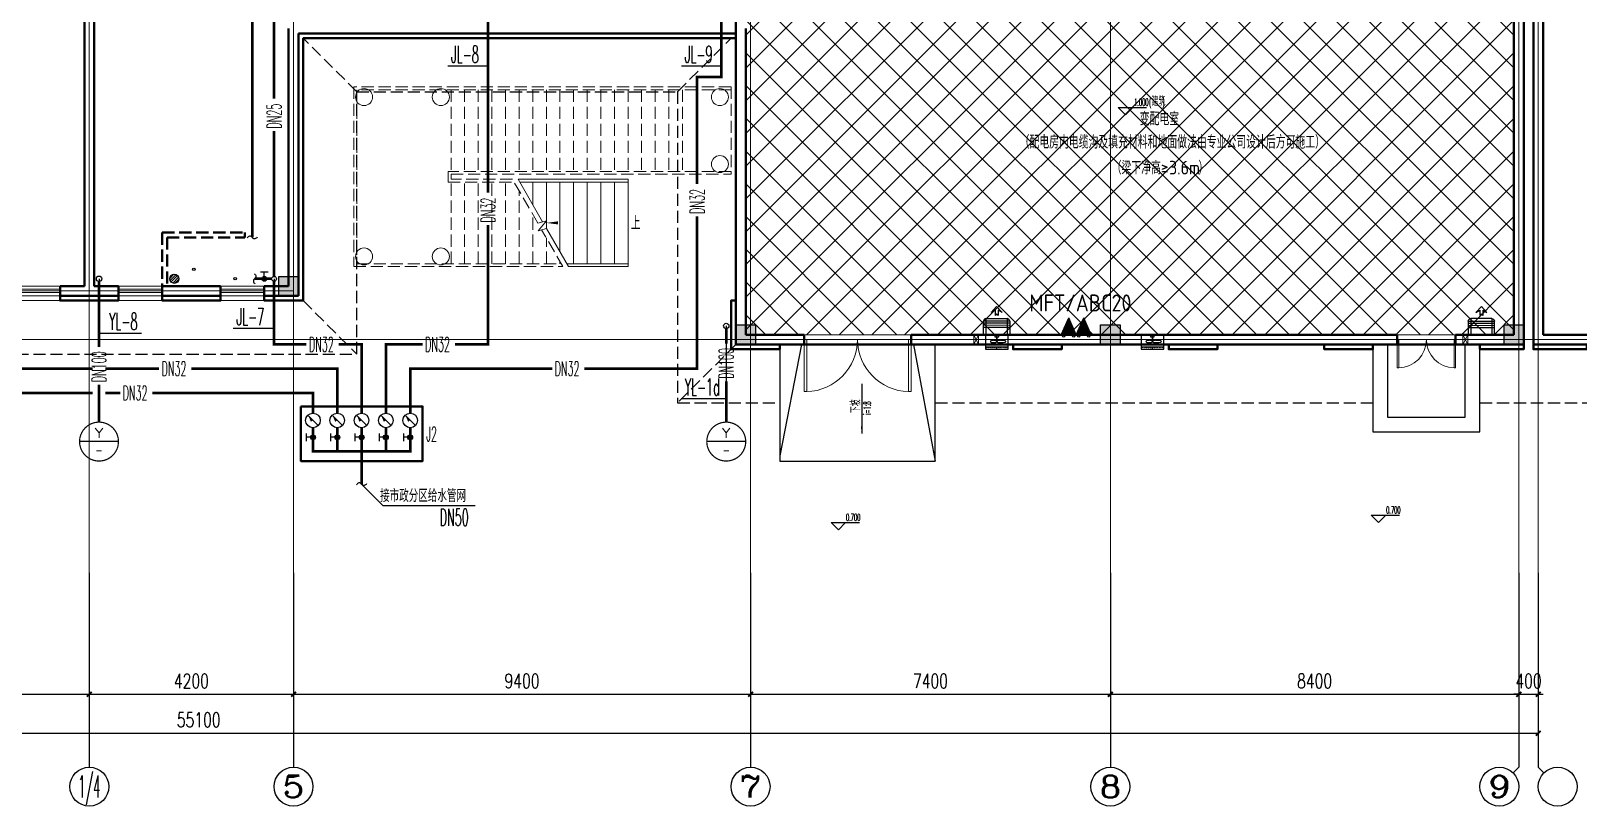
# Model space of a CAD drawing. Extents: x 1382187 to 1725648, y 860327 to 1571294.
# Drawn here: x 1508308 to 1540126, y 1127956 to 1143906 of the extents above; entities that cross this region are included whole.
import ezdxf
from ezdxf.enums import TextEntityAlignment as Align

# ---------------------------------------------------------------- set-up
doc = ezdxf.new("R2010")
doc.units = 0
doc.header["$LTSCALE"] = 1000
doc.header["$MEASUREMENT"] = 0
for name, pattern in [('__DASH', [0.35, 0.25, -0.1]), ('ACAD_ISO10W100', [18.5, 12, -3, 0.5, -3]), ('DASH', [0.35, 0.25, -0.1]), ('DOTE', [2.42, 2, -0.2, 0.02, -0.2])]:
    doc.linetypes.add(name, pattern=pattern)
for name, color, linetype in [('A-AC', 8, 'Continuous'), ('A-DI-S(箭头)', 76, 'Continuous'), ('A-EQPM-MECH', 191, 'Continuous'), ('AXIS', 3, 'Continuous'), ('AXIS_TEXT', 4, 'Continuous'), ('C-AXIS(轴号)', 3, 'Continuous'), ('C-AXIS-T(字)', 7, 'Continuous'), ('DIM_ELEV', 3, 'Continuous'), ('DIM_SYMB', 3, 'Continuous'), ('DIM_不分区给水', 3, 'Continuous'), ('DIM_雨水', 3, 'Continuous'), ('EQUIP_不分区给水', 7, 'Continuous'), ('EQUIP_地漏', 7, 'Continuous'), ('EQUIP_污水', 7, 'Continuous'), ('EQUIP_灭火器', 7, 'Continuous'), ('H-SB-ZK', 6, 'Continuous'), ('PIPE-不分区给水', 3, 'J'), ('PIPE-污水', 2, 'W'), ('PIPE-雨水', 4, 'Y'), ('PUB_TEXT', 4, 'Continuous'), ('S-COLU-HATCH', 30, 'Continuous'), ('S-COLU-LINE1', 6, 'Continuous'), ('TEXT_不分区给水', 7, 'Continuous'), ('TEXT_灭火器', 7, 'Continuous'), ('TEXT_雨水', 4, 'Continuous'), ('VALVE_不分区给水', 7, 'Continuous'), ('VPIPE-不分区给水', 3, 'J'), ('VPIPE-雨水', 4, 'Y'), ('卫生间', 6, 'Continuous')]:
    doc.layers.add(name, color=color, linetype=linetype)
for name, color, linetype, lineweight in [('DOTE', 19, 'DOTE', 9), ('E_钢构雨棚', 165, 'Continuous', 18), ('WALL', 9, 'Continuous', 40), ('WINDOW', 8, 'Continuous', 15), ('ZC', 6, 'Continuous', 40), ('平面-栏杆', 135, 'Continuous', 15), ('平面-看线', 45, 'Continuous', 15), ('平面-空调预留孔', 8, 'Continuous', 15), ('立面-普通轮廓', 7, 'Continuous', 18)]:
    doc.layers.add(name, color=color, linetype=linetype, lineweight=lineweight)
doc.styles.add('_TCH_AXIS', font='COMPLEX', dxfattribs={"bigfont": 'GBCBIG'})
doc.styles.add('_TCH_DIM', font='SIMPLEX.shx', dxfattribs={"width": 0.6, "oblique": 10, "bigfont": 'hztxt.shx'})
doc.styles.add('_TCH_DIM_T3', font='SIMPLEX', dxfattribs={"width": 0.705882, "bigfont": 'GBCBIG'})
doc.styles.add('_TWT_CIRCLE', font='COMPLEX', dxfattribs={"width": 1.1, "height": 3.5, "bigfont": 'HZTXT'})
doc.styles.add('_TWT_PIPEDN', font='SIMPLEX.shx', dxfattribs={"width": 0.6, "oblique": 10, "height": 3, "bigfont": 'HZTXT.shx'})
doc.styles.add('_TWT_SERIAL', font='simplex.shx', dxfattribs={"width": 0.6, "oblique": 10, "height": 3.5, "bigfont": 'aadri.shx'})
doc.styles.add('COMPLEX', font='COMPLEX')
doc.styles.get("Standard").update_dxf_attribs({"font": 'gbenor.shx', "bigfont": 'gbcbig.shx'})
doc.linetypes.add('J', pattern='A,3,-0.2,["J",Standard,S=0.25,R=0,X=-0.1,Y=-0.115],-0.2', length=3.4)
doc.linetypes.add('W', pattern='A,3,-0.2,["W",Standard,S=0.25,R=0,X=-0.1,Y=-0.115],-0.2', length=3.4)
doc.linetypes.add('Y', pattern='A,2,-0.2,["Y",Standard,S=0.4,R=0,X=-0.1,Y=-0.115],-0.35', length=2.55)
doc.dimstyles.new('_TCH_ARCH&&100', dxfattribs={"dimtxt": 297.5, "dimasz": 100, "dimexe": 250, "dimexo": 300, "dimgap": 126.25, "dimtad": 1, "dimdec": 0, "dimzin": 0, "dimdsep": 46, "dimtxsty": '_TCH_DIM_T3', "dimblk": 'ARCHTICK', "dimcen": 0.09, "dimclrt": 7, "dimazin": 2, "dimtfac": 1, "dimtdec": 0, "dimtix": 1, "dimtmove": 2, "dimatfit": 3, "dimfxl": 0, "dimtolj": 1, "dimtzin": 0, "dimarcsym": 0})

# ---------------------------------------------------------------- blocks, each defined once
blk = doc.blocks.new('QER5Y5WE3')
for p, q in [((-194, 188), (-1, 388)), ((72, 389), (-156, 153)), ((321, -43), (-61, 326)), ((360, -17), (-29, 359)), ((389, 14), (0, 389)), ((72, 389), (387, 86)), ((236, 408), (404, 419)), ((326, 383), (236, 408)), ((326, 383), (253, 308)), ((372, 340), (299, 264)), ((399, 251), (372, 340)), ((399, 251), (404, 419)), ((194, -188), (-194, 188)), ((292, -73), (-90, 296)), ((387, 86), (159, -151)), ((388, 13), (194, -188)), ((297, 307), (253, 308)), ((299, 264), (297, 307))]:
    blk.add_line(p, q)
for centre, start, end in [((36, 352), 46.0154, 136.0154), ((351, 49), 316.0154, 46.0154)]:
    blk.add_arc(centre, 51.3, start, end)
blk = doc.blocks.new('DWEX-4.0')
at = {"layer": 'H-SB-ZK'}
for p, q in [((-300, 38), (-300, -38)), ((-257, 38), (-300, 38)), ((-257, -38), (-257, 38)), ((-257, 0), (-160, 0)), ((-300, -38), (-257, -38))]:
    blk.add_line(p, q, dxfattribs=at)
blk.add_lwpolyline([(0, -235), (0, 235), (-300, 235), (-300, -235)], close=True, dxfattribs=at)
for points in [[(-300, 235), (-291, 38), (-291, -38), (-300, -235)], [(-300, 235), (-291, 38), (-291, -38), (-300, -235)], [(-300, 170), (-291, 38), (-291, -38), (-300, -120)], [(-300, 70), (-294, 38), (-295, -38), (-300, -70)], [(-140, 0), (-300, 0)], [(-111, 0), (-115, 0)], [(0, 0), (-48, 0)], [(-41, 235), (-41, -235)], [(-41, 235), (-30, 212), (-41, 195), (-32, 161), (-41, 122)], [(-41, 122), (-32, 89), (-41, 63), (-31, 39), (-41, 21)], [(-41, 21), (-30, -2), (-41, -19), (-31, -43), (-41, -61)], [(-41, -61), (-30, -84), (-41, -101), (-31, -125), (-41, -155)], [(-41, -155), (-30, -164), (-41, -180), (-40, -182)], [(-40, -182), (-30, -216), (-41, -233), (-40, -235)]]:
    blk.add_lwpolyline(points, dxfattribs=at)
for centre, major_axis, ratio, start_param, end_param in [((-91, 67), (0, 130), 0.714286, 1.363322, 1.570796), ((-91, 67), (0, 130), 0.714286, 1.570796, 1.77827), ((-123, 81), (10, 272), 0.216761, 1.270502, 1.533214), ((-125, 57), (0, 81.4), 0.714286, 1.77827, 2.040982), ((-146, 142), (0, 47.7), 0.714286, 0.683857, 1.100611), ((-146, 41), (0, 47.7), 0.714286, 2.040982, 2.457736), ((-160, 165), (0, 18.1), 0.714286, 0, 0.683857), ((-160, 18), (0, 18.1), 0.714286, 2.457736, 3.141593), ((-160, 165), (0, 18.1), 0.714286, -0.683857, 0), ((-160, 18), (0, 18.1), 0.714286, 3.141593, 3.82545), ((-173, 142), (0, 47.7), 0.714286, -1.100611, -0.683857), ((-173, 41), (0, 47.7), 0.714286, 3.82545, 4.242203), ((-196, 81), (-10, 272), 0.216761, -1.533214, -1.270502), ((-194, 57), (0, 81.4), 0.714286, 4.242203, 4.504915), ((-229, 67), (0, 130), 0.714286, -1.570796, -1.363322), ((-229, 67), (0, 130), 0.714286, 4.504915, 4.712389), ((-91, -67), (0, 130), 0.714286, 1.363322, 1.570796), ((-91, -67), (0, 130), 0.714286, 1.570796, 1.77827), ((-125, -57), (0, 81.4), 0.714286, 1.100611, 1.363322), ((-125, -77), (0, 81.4), 0.714286, 1.77827, 2.040982), ((-146, -41), (0, 47.7), 0.714286, 0.683857, 1.100611), ((-146, -92), (0, 47.7), 0.714286, 2.040982, 2.457736), ((-160, -18), (0, 18.1), 0.714286, 0, 0.683857), ((-160, -115), (0, 18.1), 0.714286, 2.457736, 3.141593), ((-160, -18), (0, 18.1), 0.714286, -0.683857, 0), ((-160, -115), (0, 18.1), 0.714286, 3.141593, 3.82545), ((-173, -41), (0, 47.7), 0.714286, -1.100611, -0.683857), ((-173, -92), (0, 47.7), 0.714286, 3.82545, 4.242203), ((-194, -57), (0, 81.4), 0.714286, -1.363322, -1.100611), ((-194, -77), (0, 81.4), 0.714286, 4.242203, 4.504915), ((-229, -67), (0, 130), 0.714286, -1.570796, -1.363322), ((-229, -67), (0, 130), 0.714286, 4.504915, 4.712389)]:
    blk.add_ellipse(centre, major_axis=major_axis, ratio=ratio, start_param=start_param, end_param=end_param, dxfattribs=at)
blk = doc.blocks.new('1241241')
at = {"layer": 'WALL', "color": 251, "linetype": '__DASH'}
for p, q in [((1100, 2600), (0, 2600)), ((0, 2500), (0, 2600)), ((1100, 2600), (1100, 900)), ((1000, 2500), (0, 2500)), ((1000, 2500), (1000, 900)), ((1100, 900), (1000, 900))]:
    blk.add_line(p, q, dxfattribs=at)
blk = doc.blocks.new('12431231')
at = {"layer": 'S-COLU-HATCH'}
h = blk.add_hatch(color=8, dxfattribs=at)
h.dxf.hatch_style = 1
h.paths.add_polyline_path([(-25600, 1400), (-25200, 1400), (-25200, 1000), (-25600, 1000)])
h = blk.add_hatch(color=8, dxfattribs=at)
h.dxf.hatch_style = 1
h.paths.add_polyline_path([(-16200, 400), (-15800, 400), (-15800, 0), (-16200, 0)])
h = blk.add_hatch(color=8, dxfattribs=at)
h.dxf.hatch_style = 1
h.paths.add_polyline_path([(-8700, 400), (-8300, 400), (-8300, 0), (-8700, 0)])
h = blk.add_hatch(color=8, dxfattribs=at)
h.dxf.hatch_style = 1
h.paths.add_polyline_path([(-400, 400), (0, 400), (0, 0), (-400, 0)])
at = {"layer": 'S-COLU-LINE1', "color": 8}
for points in [[(-25600, 1400), (-25200, 1400), (-25200, 1000), (-25600, 1000)], [(-16200, 400), (-15800, 400), (-15800, 0), (-16200, 0)], [(-8700, 400), (-8300, 400), (-8300, 0), (-8700, 0)], [(-400, 400), (0, 400), (0, 0), (-400, 0)]]:
    blk.add_lwpolyline(points, close=True, dxfattribs=at)
blk = doc.blocks.new('_ArchTick')
at = {"color": 0, "linetype": 'ByBlock', "const_width": 0.4}
blk.add_lwpolyline([(-0.5, -0.5), (0.5, 0.5)], dxfattribs=at)
blk = doc.blocks.new('*D59')
at = {"layer": 'AXIS', "color": 0, "lineweight": -2}
for p, q in [((1484208, 1132456), (1484208, 1129206)), ((1539308, 1132456), (1539308, 1129206)), ((1484208, 1129456), (1539308, 1129456))]:
    blk.add_line(p, q, dxfattribs=at)
at = {"layer": 'Defpoints', "color": 0}
for p in [(1484208, 1132756), (1539308, 1132756), (1539308, 1129456)]:
    blk.add_point(p, dxfattribs=at)
at = {"layer": 'AXIS', "color": 0, "lineweight": -2, "xscale": 100, "yscale": 100, "zscale": 100, "rotation": 180}
blk.add_blockref('_ArchTick', (1484208, 1129456), dxfattribs=at)
at = {"layer": 'AXIS', "color": 0, "lineweight": -2, "xscale": 100, "yscale": 100, "zscale": 100}
blk.add_blockref('_ArchTick', (1539308, 1129456), dxfattribs=at)
at = {"layer": 'AXIS', "color": 7, "insert": (1511758, 1129731), "char_height": 297.5, "attachment_point": 5, "style": '_TCH_DIM_T3'}
blk.add_mtext('\\A1;55100', dxfattribs=at)
blk = doc.blocks.new('*D60')
at = {"layer": 'AXIS', "color": 0, "lineweight": -2}
for p, q in [((1538908, 1132456), (1538908, 1130006)), ((1539308, 1132456), (1539308, 1130006)), ((1538908, 1130256), (1538808, 1130256)), ((1538908, 1130256), (1539308, 1130256)), ((1539308, 1130256), (1539408, 1130256))]:
    blk.add_line(p, q, dxfattribs=at)
at = {"layer": 'Defpoints', "color": 0}
for p in [(1538908, 1132756), (1539308, 1132756), (1539308, 1130256)]:
    blk.add_point(p, dxfattribs=at)
at = {"layer": 'AXIS', "color": 0, "lineweight": -2, "xscale": 100, "yscale": 100, "zscale": 100}
blk.add_blockref('_ArchTick', (1538908, 1130256), dxfattribs=at)
at = {"layer": 'AXIS', "color": 0, "lineweight": -2, "xscale": 100, "yscale": 100, "zscale": 100, "rotation": 180}
blk.add_blockref('_ArchTick', (1539308, 1130256), dxfattribs=at)
at = {"layer": 'AXIS', "color": 7, "insert": (1539108, 1130531), "char_height": 297.5, "attachment_point": 5, "style": '_TCH_DIM_T3'}
blk.add_mtext('\\A1;400', dxfattribs=at)
blk = doc.blocks.new('*D61')
at = {"layer": 'AXIS', "color": 0, "lineweight": -2}
for p, q in [((1530508, 1132456), (1530508, 1130006)), ((1538908, 1132456), (1538908, 1130006)), ((1530508, 1130256), (1538908, 1130256))]:
    blk.add_line(p, q, dxfattribs=at)
at = {"layer": 'Defpoints', "color": 0}
for p in [(1530508, 1132756), (1538908, 1132756), (1538908, 1130256)]:
    blk.add_point(p, dxfattribs=at)
at = {"layer": 'AXIS', "color": 0, "lineweight": -2, "xscale": 100, "yscale": 100, "zscale": 100, "rotation": 180}
blk.add_blockref('_ArchTick', (1530508, 1130256), dxfattribs=at)
at = {"layer": 'AXIS', "color": 0, "lineweight": -2, "xscale": 100, "yscale": 100, "zscale": 100}
blk.add_blockref('_ArchTick', (1538908, 1130256), dxfattribs=at)
at = {"layer": 'AXIS', "color": 7, "insert": (1534708, 1130531), "char_height": 297.5, "attachment_point": 5, "style": '_TCH_DIM_T3'}
blk.add_mtext('\\A1;8400', dxfattribs=at)
blk = doc.blocks.new('*D62')
at = {"layer": 'AXIS', "color": 0, "lineweight": -2}
for p, q in [((1523108, 1132456), (1523108, 1130006)), ((1530508, 1132456), (1530508, 1130006)), ((1523108, 1130256), (1530508, 1130256))]:
    blk.add_line(p, q, dxfattribs=at)
at = {"layer": 'Defpoints', "color": 0}
for p in [(1523108, 1132756), (1530508, 1132756), (1530508, 1130256)]:
    blk.add_point(p, dxfattribs=at)
at = {"layer": 'AXIS', "color": 0, "lineweight": -2, "xscale": 100, "yscale": 100, "zscale": 100, "rotation": 180}
blk.add_blockref('_ArchTick', (1523108, 1130256), dxfattribs=at)
at = {"layer": 'AXIS', "color": 0, "lineweight": -2, "xscale": 100, "yscale": 100, "zscale": 100}
blk.add_blockref('_ArchTick', (1530508, 1130256), dxfattribs=at)
at = {"layer": 'AXIS', "color": 7, "insert": (1526808, 1130531), "char_height": 297.5, "attachment_point": 5, "style": '_TCH_DIM_T3'}
blk.add_mtext('\\A1;7400', dxfattribs=at)
blk = doc.blocks.new('*D63')
at = {"layer": 'AXIS', "color": 0, "lineweight": -2}
for p, q in [((1513708, 1132456), (1513708, 1130006)), ((1523108, 1132456), (1523108, 1130006)), ((1513708, 1130256), (1523108, 1130256))]:
    blk.add_line(p, q, dxfattribs=at)
at = {"layer": 'Defpoints', "color": 0}
for p in [(1513708, 1132756), (1523108, 1132756), (1523108, 1130256)]:
    blk.add_point(p, dxfattribs=at)
at = {"layer": 'AXIS', "color": 0, "lineweight": -2, "xscale": 100, "yscale": 100, "zscale": 100, "rotation": 180}
blk.add_blockref('_ArchTick', (1513708, 1130256), dxfattribs=at)
at = {"layer": 'AXIS', "color": 0, "lineweight": -2, "xscale": 100, "yscale": 100, "zscale": 100}
blk.add_blockref('_ArchTick', (1523108, 1130256), dxfattribs=at)
at = {"layer": 'AXIS', "color": 7, "insert": (1518408, 1130531), "char_height": 297.5, "attachment_point": 5, "style": '_TCH_DIM_T3'}
blk.add_mtext('\\A1;9400', dxfattribs=at)
blk = doc.blocks.new('*D64')
at = {"layer": 'AXIS', "color": 0, "lineweight": -2}
for p, q in [((1509508, 1132456), (1509508, 1130006)), ((1513708, 1132456), (1513708, 1130006)), ((1509508, 1130256), (1513708, 1130256))]:
    blk.add_line(p, q, dxfattribs=at)
at = {"layer": 'Defpoints', "color": 0}
for p in [(1509508, 1132756), (1513708, 1132756), (1513708, 1130256)]:
    blk.add_point(p, dxfattribs=at)
at = {"layer": 'AXIS', "color": 0, "lineweight": -2, "xscale": 100, "yscale": 100, "zscale": 100, "rotation": 180}
blk.add_blockref('_ArchTick', (1509508, 1130256), dxfattribs=at)
at = {"layer": 'AXIS', "color": 0, "lineweight": -2, "xscale": 100, "yscale": 100, "zscale": 100}
blk.add_blockref('_ArchTick', (1513708, 1130256), dxfattribs=at)
at = {"layer": 'AXIS', "color": 7, "insert": (1511608, 1130531), "char_height": 297.5, "attachment_point": 5, "style": '_TCH_DIM_T3'}
blk.add_mtext('\\A1;4200', dxfattribs=at)
blk = doc.blocks.new('*D65')
at = {"layer": 'AXIS', "color": 0, "lineweight": -2}
for p, q in [((1505308, 1132456), (1505308, 1130006)), ((1509508, 1132456), (1509508, 1130006)), ((1505308, 1130256), (1509508, 1130256))]:
    blk.add_line(p, q, dxfattribs=at)
at = {"layer": 'Defpoints', "color": 0}
for p in [(1505308, 1132756), (1509508, 1132756), (1509508, 1130256)]:
    blk.add_point(p, dxfattribs=at)
at = {"layer": 'AXIS', "color": 0, "lineweight": -2, "xscale": 100, "yscale": 100, "zscale": 100, "rotation": 180}
blk.add_blockref('_ArchTick', (1505308, 1130256), dxfattribs=at)
at = {"layer": 'AXIS', "color": 0, "lineweight": -2, "xscale": 100, "yscale": 100, "zscale": 100}
blk.add_blockref('_ArchTick', (1509508, 1130256), dxfattribs=at)
at = {"layer": 'AXIS', "color": 7, "insert": (1507408, 1130531), "char_height": 297.5, "attachment_point": 5, "style": '_TCH_DIM_T3'}
blk.add_mtext('\\A1;4200', dxfattribs=at)
blk = doc.blocks.new('$TwtSys$00000547')
blk.add_hatch(color=256).paths.add_polyline_path([(-155, 0), (0, 346), (155, 0)])
for p, q in [((-155, 0), (0, 346)), ((155, 0), (0, 346)), ((155, 0), (-155, 0))]:
    blk.add_line(p, q)
for centre in [(-103, -26), (103, -26)]:
    blk.add_circle(centre, 25.7)
blk = doc.blocks.new('$TwtSys$00000141')
for p, q in [((-94, 8), (-10, 92)), ((-94, 8), (-10, 92)), ((-87, -35), (35, 87)), ((-87, -35), (35, 87)), ((-66, -66), (66, 66)), ((-66, -66), (66, 66)), ((-32, -87), (88, 33)), ((-32, -87), (88, 33)), ((11, -92), (92, -11)), ((11, -92), (92, -11))]:
    blk.add_line(p, q)
blk.add_circle((0, 0), 94)
blk.add_circle((0, 0), 94)
blk = doc.blocks.new('$TwtSys$00000147')
blk.add_circle((0, 0, 0), 25)
blk = doc.blocks.new('$TwtSys$00000132')
at = {"elevation": 0}
blk.add_lwpolyline([(7, -101, -0.575183), (0, 0, 0.604745), (-11, 101, 16.924828)], format="xyb", dxfattribs=at)
blk = doc.blocks.new('$VALVE$00000497')
for p, q in [((78, 138), (-78, 138)), ((0, 50), (0, 138))]:
    blk.add_line(p, q)
at = {"const_width": 49.6}
blk.add_lwpolyline([(25, 0, 1), (-25, 0, 1)], format="xyb", close=True, dxfattribs=at)
blk.add_circle((0, 0), 50)
blk = doc.blocks.new('$VALVE$00000742')
blk.add_line((-93, -93), (93, 93))
blk.add_lwpolyline([(93, 93, 0, 50, 0), (-13, 22, 50, 50, 0)], format="xyseb")
blk.add_circle((0, 0), 150)
for p in [(-150, 0), (150, 0)]:
    blk.add_point(p)
blk = doc.blocks.new('$DorLib2D$00000002')
for p, q in [((-0.5, 0), (-0.5, 0.4875)), ((-0.475, 0.4875), (-0.5, 0.4875)), ((-0.475, 0), (-0.475, 0.4875)), ((0.475, 0), (0.475, 0.4875)), ((0.475, 0.4875), (0.5, 0.4875)), ((0.5, 0), (0.5, 0.4875)), ((-0.5, 0), (-0.475, 0)), ((0.5, 0), (0.475, 0))]:
    blk.add_line(p, q)
at = {"lineweight": 13}
for centre, start, end in [((-0.4875, 0), 0, 88.53072), ((0.4875, 0), 91.46928, 180)]:
    blk.add_arc(centre, 0.4875, start, end, dxfattribs=at)
blk = doc.blocks.new('$WINLIB2D$00000001')
at = {"color": 0}
for points in [[(-0.5, 0.5), (-0.5, -0.5)], [(-0.5, 0.5), (0.5, 0.5)], [(0.5, -0.5), (0.5, 0.5)], [(0.5, 0.167), (-0.5, 0.167)], [(0.5, -0.167), (-0.5, -0.167)], [(-0.5, -0.5), (0.5, -0.5)]]:
    blk.add_lwpolyline(points, dxfattribs=at)
blk = doc.blocks.new('_AXISO')
blk.add_circle((0, 0), 0.5)
at = {"layer": 'AXIS_TEXT', "style": 'COMPLEX', "width": 1.041667}
blk.add_attdef('A', text='', height=0.56, dxfattribs=at).set_placement((-0.25, -0.28), (0.25, -0.28), align=Align.FIT)

msp = doc.modelspace()

# ---------------------------------------------------------------- hatches: boundary and pattern name
at = {"layer": 'DIM_SYMB'}
msp.add_hatch(color=8, dxfattribs=at).paths.add_polyline_path([(1525395.7, 1135620.1), (1525395.7, 1135770.1), (1525375.7, 1135770.1)])
at = {"layer": 'PIPE-不分区给水'}
for points in [[(1522007.9, 1142956.1), (1522007.9, 1142983.6), (1521980.4, 1142983.6)], [(1522007.9, 1142956.1), (1521980.4, 1142956.1), (1521980.4, 1142983.6)], [(1522507.9, 1142956.1), (1522535.4, 1142956.1), (1522535.4, 1142928.6)], [(1522507.9, 1142956.1), (1522507.9, 1142928.6), (1522535.4, 1142928.6)], [(1513307.9, 1137456.1), (1513280.4, 1137456.1), (1513280.4, 1137428.6)], [(1513307.9, 1137456.1), (1513307.9, 1137428.6), (1513280.4, 1137428.6)], [(1515107.9, 1137456.1), (1515107.9, 1137483.6), (1515135.4, 1137483.6)], [(1515107.9, 1137456.1), (1515135.4, 1137456.1), (1515135.4, 1137483.6)], [(1515607.9, 1137456.1), (1515607.9, 1137483.6), (1515580.4, 1137483.6)], [(1515607.9, 1137456.1), (1515580.4, 1137456.1), (1515580.4, 1137483.6)], [(1517707.9, 1137456.1), (1517735.4, 1137456.1), (1517735.4, 1137428.6)], [(1517707.9, 1137456.1), (1517707.9, 1137428.6), (1517735.4, 1137428.6)], [(1514607.9, 1136956.1), (1514607.9, 1136983.6), (1514635.4, 1136983.6)], [(1514607.9, 1136956.1), (1514635.4, 1136956.1), (1514635.4, 1136983.6)], [(1516107.9, 1136956.1), (1516107.9, 1136983.6), (1516080.4, 1136983.6)], [(1516107.9, 1136956.1), (1516080.4, 1136956.1), (1516080.4, 1136983.6)], [(1522007.9, 1136956.1), (1522007.9, 1136928.6), (1522035.4, 1136928.6)], [(1522007.9, 1136956.1), (1522035.4, 1136956.1), (1522035.4, 1136928.6)], [(1514107.9, 1136456.1), (1514107.9, 1136483.6), (1514135.4, 1136483.6)], [(1514107.9, 1136456.1), (1514135.4, 1136456.1), (1514135.4, 1136483.6)], [(1514107.9, 1135256.1), (1514080.4, 1135256.1), (1514080.4, 1135228.6)], [(1514107.9, 1135256.1), (1514107.9, 1135228.6), (1514080.4, 1135228.6)], [(1516107.9, 1135256.1), (1516107.9, 1135228.6), (1516135.4, 1135228.6)], [(1516107.9, 1135256.1), (1516135.4, 1135256.1), (1516135.4, 1135228.6)]]:
    msp.add_hatch(color=256, dxfattribs=at).paths.add_polyline_path(points)
at = {"layer": '立面-普通轮廓'}
h = msp.add_hatch(dxfattribs=at)
h.set_pattern_fill('ANSI37', color=8, scale=300)
h.set_pattern_definition([(45, (0, 0), (-336.7596, 336.7596), []), (135, (0, 0), (-336.7596, -336.7596), [])])
h.paths.add_polyline_path([(1523007.9, 1146456.1), (1538807.9, 1146456.1), (1538807.9, 1137656.1), (1523007.9, 1137656.1)])

# ---------------------------------------------------------------- linework, layer by layer
at = {"layer": 'A-DI-S(箭头)', "color": 8}
msp.add_lwpolyline([(1520587.9, 1139956.1, 0, 0, 0), (1518907.9, 1139956.1, 0, 64, 0), (1519147.9, 1139956.1, 0, 0, 0)], format="xyseb", dxfattribs=at)
at = {"layer": 'A-EQPM-MECH', "color": 8}
for points in [[(1523707.9, 1137456.1), (1523707.9, 1135056.1), (1526907.9, 1135056.1), (1526907.9, 1137456.1)], [(1524157.9, 1137456.1), (1523707.9, 1135163.5)], [(1526457.9, 1137456.1), (1526907.9, 1135056.1)], [(1535907.9, 1137456.1), (1535907.9, 1135656), (1538108, 1135656), (1538107.9, 1137456.1)], [(1536207.9, 1137456.1), (1536207.9, 1135956), (1537807.9, 1135956), (1537807.9, 1137456.1)]]:
    msp.add_lwpolyline(points, dxfattribs=at)
at = {"layer": 'C-AXIS(轴号)'}
for p, q in [((1509507.9, 1132756.1), (1509507.9, 1128756.1)), ((1513707.9, 1132756.1), (1513707.9, 1128756.1)), ((1523107.9, 1132756.1), (1523107.9, 1128756.1)), ((1530507.9, 1132756.1), (1530507.9, 1128756.1)), ((1538907.9, 1132756.1), (1538907.9, 1128756.1)), ((1539307.9, 1132756.1), (1539307.9, 1128756.1)), ((1538790.8, 1128639), (1538907.9, 1128756.1)), ((1539425.1, 1128639), (1539307.9, 1128756.1))]:
    msp.add_line(p, q, dxfattribs=at)
at = {"layer": 'DIM_ELEV', "color": 8}
for p, q in [((1530819.7, 1142179.5), (1530669.7, 1142329.5)), ((1530669.7, 1142329.5), (1531254.3, 1142329.5)), ((1530819.7, 1142179.5), (1530969.7, 1142329.5)), ((1524913.4, 1133638.5), (1524763.4, 1133788.5)), ((1524763.4, 1133788.5), (1525347.9, 1133788.5)), ((1524913.4, 1133638.5), (1525063.4, 1133788.5)), ((1536022, 1133789.5), (1535872, 1133939.5)), ((1535872, 1133939.5), (1536456.6, 1133939.5)), ((1536022, 1133789.5), (1536172, 1133939.5))]:
    msp.add_line(p, q, dxfattribs=at)
at = {"layer": 'DIM_SYMB', "color": 8}
msp.add_lwpolyline([(1525395.7, 1136644.3), (1525395.7, 1135620.1)], dxfattribs=at)
at = {"layer": 'DIM_不分区给水'}
for p, q in [((1517707.9, 1144206.1), (1517707.9, 1143180.2)), ((1522507.9, 1144206.1), (1522507.9, 1143180.2)), ((1517707.9, 1143180.2), (1516879.1, 1143180.2)), ((1522507.9, 1143180.2), (1521685.7, 1143180.2)), ((1513307.9, 1138806.1), (1513307.9, 1137780.2)), ((1513307.9, 1137780.2), (1512465.3, 1137780.2)), ((1515107.9, 1134579.7), (1515545.2, 1134142.5)), ((1515545.2, 1134142.5), (1517442, 1134142.5))]:
    msp.add_line(p, q, dxfattribs=at)
at = {"layer": 'DIM_雨水'}
for p, q in [((1509707.9, 1138806.1), (1509707.9, 1137684.5)), ((1522607.9, 1137836.1), (1522607.9, 1136333.4)), ((1509707.9, 1137684.5), (1510583.8, 1137684.5)), ((1522607.9, 1136333.4), (1521684.1, 1136333.4)), ((1510107.9, 1135456.1), (1509307.9, 1135456.1)), ((1523007.9, 1135456.1), (1522207.9, 1135456.1))]:
    msp.add_line(p, q, dxfattribs=at)
at = {"layer": 'DIM_雨水', "const_width": 25}
for points in [[(1510107.9, 1135456.1, 1), (1509307.9, 1135456.1, 1)], [(1523007.9, 1135456.1, 1), (1522207.9, 1135456.1, 1)]]:
    msp.add_lwpolyline(points, format="xyb", close=True, dxfattribs=at)
at = {"layer": 'DOTE', "linetype": 'ACAD_ISO10W100', "ltscale": 100}
for p, q in [((1509507.9, 1158956.1), (1509507.9, 1132756.1)), ((1513707.9, 1158956.1), (1513707.9, 1132756.1)), ((1530507.9, 1158956.1), (1530507.9, 1132756.1)), ((1538907.9, 1158956.1), (1538907.9, 1132756.1)), ((1539307.9, 1158956.1), (1539307.9, 1132756.1)), ((1523107.9, 1146356.1), (1523107.9, 1132756.1)), ((1482007.9, 1138556.1), (1513707.9, 1138556.1)), ((1482007.9, 1137556.1), (1540423.3, 1137556.1))]:
    msp.add_line(p, q, dxfattribs=at)
at = {"layer": 'E_钢构雨棚', "color": 8}
for centre in [(1515157.9, 1142546.1), (1516737.9, 1142546.1), (1522477.9, 1142546.1), (1522477.9, 1141166.1), (1515157.9, 1139266.1), (1516737.9, 1139266.1)]:
    msp.add_circle(centre, 175, dxfattribs=at)
at = {"layer": 'PIPE-不分区给水', "const_width": 55}
for points in [[(1513307.9, 1146156.1), (1513307.9, 1142512.3)], [(1517707.9, 1144156.1), (1517707.9, 1140577.2)], [(1522507.9, 1144156.1), (1522507.9, 1142956.1)], [(1522007.9, 1142956.1), (1522507.9, 1142956.1)], [(1522007.9, 1142956.1), (1522007.9, 1140753.5)], [(1513307.9, 1141845.1), (1513307.9, 1138856.1)], [(1522007.9, 1140089.5), (1522007.9, 1136956.1)], [(1517707.9, 1139913.3), (1517707.9, 1137456.1)], [(1513257.9, 1138806.1), (1512907.9, 1138806.1)], [(1513307.9, 1138756.1), (1513307.9, 1137456.1)], [(1513307.9, 1137456.1), (1513974.5, 1137456.1)], [(1514638.4, 1137456.1), (1515107.9, 1137456.1)], [(1515107.9, 1136041.1), (1515107.9, 1137456.1)], [(1515607.9, 1137456.1), (1516363, 1137456.1)], [(1515607.9, 1136041.1), (1515607.9, 1137456.1)], [(1517026.9, 1137456.1), (1517707.9, 1137456.1)], [(1505607.9, 1136956.1), (1509580, 1136956.1)], [(1509835, 1136956.1), (1510944.8, 1136956.1)], [(1511608.7, 1136956.1), (1514607.9, 1136956.1)], [(1514607.9, 1136041.1), (1514607.9, 1136956.1)], [(1516107.9, 1136956.1), (1519027.7, 1136956.1)], [(1516107.9, 1136041.1), (1516107.9, 1136956.1)], [(1519691.7, 1136956.1), (1522007.9, 1136956.1)], [(1505007.9, 1136456.1), (1509579.9, 1136456.1)], [(1509834.9, 1136456.1), (1510143.3, 1136456.1)], [(1510807.2, 1136456.1), (1514107.9, 1136456.1)], [(1514107.9, 1136041.1), (1514107.9, 1136456.1)], [(1514107.9, 1135256.1), (1514107.9, 1135741.1)], [(1514607.9, 1135256.1), (1514607.9, 1135741.1)], [(1515107.9, 1135256.1), (1515107.9, 1135741.1)], [(1515607.9, 1135256.1), (1515607.9, 1135741.1)], [(1516107.9, 1135256.1), (1516107.9, 1135741.1)], [(1514107.9, 1135256.1), (1514607.9, 1135256.1)], [(1514607.9, 1135256.1), (1515107.9, 1135256.1)], [(1515107.9, 1134579.7), (1515107.9, 1135256.1)], [(1515107.9, 1135256.1), (1515607.9, 1135256.1)], [(1515607.9, 1135256.1), (1516107.9, 1135256.1)]]:
    msp.add_lwpolyline(points, dxfattribs=at)
at = {"layer": 'PIPE-污水', "const_width": 55}
msp.add_lwpolyline([(1512858.2, 1139655.8), (1512858.3, 1154596.1)], dxfattribs=at)
at = {"layer": 'PIPE-雨水', "const_width": 55}
for points in [[(1509707.9, 1138751.1), (1509707.6, 1137401.2)], [(1522607.9, 1137781.1), (1522607.9, 1137471.6)], [(1509707.4, 1136627.5), (1509707.2, 1135856.1)], [(1522607.9, 1136697.9), (1522607.9, 1135856.1)]]:
    msp.add_lwpolyline(points, dxfattribs=at)
at = {"layer": 'VPIPE-不分区给水'}
msp.add_circle((1513307.9, 1138806.1), 50, dxfattribs=at)
at = {"layer": 'VPIPE-雨水'}
for centre in [(1509707.9, 1138806.1), (1522607.9, 1137836.1)]:
    msp.add_circle(centre, 55, dxfattribs=at)
at = {"layer": 'WALL', "color": 8}
for p, q in [((1509407.9, 1138656.1), (1509407.9, 1154856.1)), ((1509607.9, 1138656.1), (1509607.9, 1154856.1)), ((1539207.9, 1137456.1), (1539207.9, 1153456.1)), ((1539407.9, 1137656.1), (1539407.9, 1153256.1)), ((1538807.9, 1137656.1), (1538807.9, 1146456.1)), ((1539007.9, 1137456.1), (1539007.9, 1146556.1)), ((1513607.9, 1138656.1), (1513607.9, 1143956.1)), ((1523007.9, 1137656.1), (1523007.9, 1143956.1)), ((1513807.9, 1138456.1), (1513807.9, 1143856.1)), ((1513807.9, 1143856.1), (1517907.9, 1143856.1)), ((1517907.9, 1143856.1), (1522807.9, 1143856.1)), ((1522807.9, 1137456.1), (1522807.9, 1143856.1)), ((1509407.9, 1138656.1), (1508907.9, 1138656.1)), ((1508907.9, 1138656.1), (1508907.9, 1138456.1)), ((1510107.9, 1138656.1), (1509607.9, 1138656.1)), ((1510107.9, 1138456.1), (1510107.9, 1138656.1)), ((1512207.9, 1138656.1), (1511007.9, 1138656.1)), ((1511007.9, 1138656.1), (1511007.9, 1138456.1)), ((1512207.9, 1138456.1), (1512207.9, 1138656.1)), ((1513607.9, 1138656.1), (1513107.9, 1138656.1)), ((1513107.9, 1138656.1), (1513107.9, 1138456.1)), ((1508907.9, 1138456.1), (1509507.9, 1138456.1)), ((1509507.9, 1138456.1), (1510107.9, 1138456.1)), ((1511007.9, 1138456.1), (1512207.9, 1138456.1)), ((1513107.9, 1138456.1), (1513807.9, 1138456.1)), ((1524207.9, 1137656.1), (1523007.9, 1137656.1)), ((1524207.9, 1137456.1), (1524207.9, 1137656.1)), ((1536407.9, 1137656.1), (1526407.9, 1137656.1)), ((1526407.9, 1137656.1), (1526407.9, 1137456.1)), ((1536407.9, 1137456.1), (1536407.9, 1137656.1)), ((1538807.9, 1137656.1), (1537607.9, 1137656.1)), ((1537607.9, 1137656.1), (1537607.9, 1137456.1)), ((1539407.9, 1137656.1), (1540423.3, 1137656.1)), ((1522807.9, 1137456.1), (1524207.9, 1137456.1)), ((1526407.9, 1137456.1), (1536407.9, 1137456.1)), ((1537607.9, 1137456.1), (1539007.9, 1137456.1)), ((1539207.9, 1137456.1), (1540423.3, 1137456.1))]:
    msp.add_line(p, q, dxfattribs=at)
msp.add_lwpolyline([(1522807.9, 1146656.1), (1539007.9, 1146656.1), (1539007.9, 1137456.1), (1522807.9, 1137456.1)], close=True, dxfattribs=at)
for points in [[(1522807.9, 1143856.1), (1522807.9, 1143756.1), (1513907.9, 1143756.1), (1513907.9, 1138356.1), (1513107.9, 1138356.1), (1513107.9, 1138456.1)], [(1508907.9, 1138456.1), (1508907.9, 1138356.1), (1510107.9, 1138356.1), (1510107.9, 1138456.1)], [(1511007.9, 1138456.1), (1511007.9, 1138356.1), (1512207.9, 1138356.1), (1512207.9, 1138456.1)], [(1523707.9, 1137456.1), (1523707.9, 1137356.1), (1522707.9, 1137356.1), (1522707.9, 1138356.1), (1522807.9, 1138356.1)], [(1529507.9, 1137456.1), (1529507.9, 1137356.1), (1528507.9, 1137356.1), (1528507.9, 1137456.1)], [(1531707.9, 1137456.1), (1531707.9, 1137356.1), (1532707.9, 1137356.1), (1532707.9, 1137456.1)], [(1534907.9, 1137456.1), (1534907.9, 1137356.1), (1535907.9, 1137356.1), (1535907.9, 1137456.1)], [(1539007.9, 1137456.1), (1539007.9, 1137356.1), (1538107.9, 1137356.1), (1538107.9, 1137456.1)], [(1540307.9, 1137456.1), (1540307.9, 1137356.1), (1539207.9, 1137356.1), (1539207.9, 1137456.1)]]:
    msp.add_lwpolyline(points, dxfattribs=at)
at = {"layer": 'WINDOW'}
for p, q in [((1524207.9, 1137656.1), (1526407.9, 1137656.1)), ((1536407.9, 1137656.1), (1537607.9, 1137656.1)), ((1524207.9, 1137456.1), (1526407.9, 1137456.1)), ((1536407.9, 1137456.1), (1537607.9, 1137456.1))]:
    msp.add_line(p, q, dxfattribs=at)
at = {"layer": 'ZC'}
msp.add_lwpolyline([(1513860.4, 1136178.5), (1516361.4, 1136178.5), (1516361.4, 1135056.6), (1513860.4, 1135056.6)], close=True, dxfattribs=at)
at = {"layer": '卫生间', "color": 8, "linetype": 'DASH'}
for points in [[(1484007.9, 1152756.1), (1482807.9, 1152756.1), (1482807.9, 1137256.1), (1515007.9, 1137256.1), (1515007.9, 1142656.1), (1521607.9, 1142656.1), (1521607.9, 1136256.1), (1523707.9, 1136256.1)], [(1515007.9, 1142656.1), (1513907.9, 1143756.1)], [(1521607.9, 1142656.1), (1522707.9, 1143756.1)], [(1513907.9, 1138356.1), (1515007.9, 1137256.1)], [(1522807.9, 1137456.1), (1521607.9, 1136256.1)], [(1526907.9, 1136256.1), (1535907.9, 1136256.1)], [(1538107.9, 1136256.1), (1540423.3, 1136256.1)]]:
    msp.add_lwpolyline(points, dxfattribs=at)
at = {"layer": '平面-栏杆', "color": 8, "linetype": '__DASH'}
for p, q in [((1516947.9, 1142696.1), (1516947.9, 1141016.1)), ((1517227.9, 1142696.1), (1517227.9, 1141016.1)), ((1517507.9, 1142696.1), (1517507.9, 1141016.1)), ((1517787.9, 1142696.1), (1517787.9, 1141016.1)), ((1518067.9, 1142696.1), (1518067.9, 1141016.1)), ((1518347.9, 1142696.1), (1518347.9, 1141016.1)), ((1518627.9, 1142696.1), (1518627.9, 1141016.1)), ((1518907.9, 1142696.1), (1518907.9, 1141016.1)), ((1519187.9, 1142696.1), (1519187.9, 1141016.1)), ((1519467.9, 1142696.1), (1519467.9, 1141016.1)), ((1519747.9, 1142696.1), (1519747.9, 1141016.1)), ((1520027.9, 1142696.1), (1520027.9, 1141016.1)), ((1520307.9, 1142696.1), (1520307.9, 1141016.1)), ((1520587.9, 1142696.1), (1520587.9, 1141016.1)), ((1520867.9, 1142696.1), (1520867.9, 1141016.1)), ((1521147.9, 1142696.1), (1521147.9, 1141016.1)), ((1521427.9, 1142696.1), (1521427.9, 1141016.1)), ((1521707.9, 1142696.1), (1521707.9, 1141016.1)), ((1516947.9, 1139116.1), (1516947.9, 1140796.1)), ((1517227.9, 1139116.1), (1517227.9, 1140796.1)), ((1517507.9, 1139116.1), (1517507.9, 1140796.1)), ((1517787.9, 1139116.1), (1517787.9, 1140796.1)), ((1518067.9, 1139116.1), (1518067.9, 1140796.1)), ((1518731.2, 1139953.3), (1518209.9, 1140856.1)), ((1518347.9, 1139116.1), (1518347.9, 1140617.1)), ((1518627.9, 1139116.1), (1518627.9, 1140132.1)), ((1519249.2, 1139056.1), (1518811.1, 1139814.9)), ((1518907.9, 1139116.1), (1518907.9, 1139647.1)), ((1519187.9, 1139116.1), (1519187.9, 1139162.2))]:
    msp.add_line(p, q, dxfattribs=at)
at = {"layer": '平面-栏杆', "color": 8}
for p, q in [((1518831.2, 1139980.1), (1518325.4, 1140856.1)), ((1518627.9, 1140332.1), (1518627.9, 1140796.1)), ((1518907.9, 1139840.9), (1518907.9, 1140796.1)), ((1519187.9, 1139362.2), (1519187.9, 1140796.1)), ((1519467.9, 1139116.1), (1519467.9, 1140796.1)), ((1519747.9, 1139116.1), (1519747.9, 1140796.1)), ((1520027.9, 1139116.1), (1520027.9, 1140796.1)), ((1520307.9, 1139116.1), (1520307.9, 1140796.1)), ((1520587.9, 1139056.1), (1520587.9, 1140856.1)), ((1518911.6, 1140001.6), (1518731.2, 1139953.3)), ((1518738.7, 1139795.6), (1518911.6, 1140001.6)), ((1518911.1, 1139841.7), (1518738.7, 1139795.6)), ((1519364.6, 1139056.1), (1518911.1, 1139841.7))]:
    msp.add_line(p, q, dxfattribs=at)
at = {"layer": '平面-栏杆', "color": 8, "linetype": '__DASH'}
for points in [[(1522707.9, 1142756.1), (1514947.9, 1142756.1), (1514947.9, 1139056.1), (1519249.2, 1139056.1)], [(1522707.9, 1142696.1), (1515007.9, 1142696.1), (1515007.9, 1139116.1), (1519214.5, 1139116.1)], [(1522707.9, 1142756.1), (1522707.9, 1140956.1)], [(1518209.9, 1140856.1), (1516947.9, 1140856.1), (1516947.9, 1140956.1), (1522707.9, 1140956.1), (1522707.9, 1141016.1), (1516887.9, 1141016.1), (1516887.9, 1140856.1), (1516887.9, 1140796.1), (1518244.6, 1140796.1)]]:
    msp.add_lwpolyline(points, dxfattribs=at)
at = {"layer": '平面-栏杆', "color": 8}
for points in [[(1520587.9, 1140856.1), (1518325.4, 1140856.1)], [(1518360, 1140796.1), (1520587.9, 1140796.1)], [(1519330, 1139116.1), (1520587.9, 1139116.1)], [(1519364.6, 1139056.1), (1520587.9, 1139056.1)]]:
    msp.add_lwpolyline(points, dxfattribs=at)
at = {"layer": '平面-看线', "color": 8}
for points in [[(1508007.9, 1138356.1), (1508907.9, 1138356.1)], [(1510107.9, 1138356.1), (1511007.9, 1138356.1)], [(1512207.9, 1138356.1), (1513107.9, 1138356.1)]]:
    msp.add_lwpolyline(points, dxfattribs=at)
at = {"layer": '平面-空调预留孔', "color": 8}
for p, q in [((1527698, 1137456.1), (1527798, 1137656.1)), ((1527698, 1137656.1), (1527798, 1137456.1)), ((1537858.4, 1137456.1), (1537758.4, 1137656.1)), ((1537858.4, 1137656.1), (1537758.4, 1137456.1))]:
    msp.add_line(p, q, dxfattribs=at)
for points in [[(1527698, 1137456.1), (1527698, 1137656.1), (1527798, 1137656.1), (1527798, 1137456.1)], [(1537858.4, 1137456.1), (1537858.4, 1137656.1), (1537758.4, 1137656.1), (1537758.4, 1137456.1)]]:
    msp.add_lwpolyline(points, close=True, dxfattribs=at)

# ---------------------------------------------------------------- block references
at = {"color": 8, "rotation": 90}
msp.add_blockref('1241241', (1513607.9, 1138656.1), dxfattribs=at)
at = {"layer": 'A-AC', "color": 8, "linetype": 'ByBlock', "rotation": 43.98460633884334}
msp.add_blockref('QER5Y5WE3', (1528167.9, 1137656.1), dxfattribs=at)
at = {"layer": 'A-AC', "color": 8, "linetype": 'ByBlock', "xscale": -1, "rotation": 316.0153936611566}
msp.add_blockref('QER5Y5WE3', (1538137.9, 1137656.1), dxfattribs=at)
at = {"layer": 'C-AXIS(轴号)'}
ref = msp.add_blockref('_AXISO', (1509507.9, 1128356.1), dxfattribs=dict(at, xscale=800, yscale=800, zscale=800))
ref.add_attrib('A', '1/4', dxfattribs={"layer": 'C-AXIS-T(字)', "height": 452.55, "style": '_TCH_AXIS', "width": 0.396226}).set_placement((1509281.7, 1128129.9), (1509734.2, 1128129.9), align=Align.FIT)
ref = msp.add_blockref('_AXISO', (1513707.9, 1128356.1), dxfattribs=dict(at, xscale=800, yscale=800, zscale=800))
ref.add_attrib('A', '5', dxfattribs={"layer": 'C-AXIS-T(字)', "height": 452.5, "style": '_TCH_AXIS', "width": 1.5}).set_placement((1513481.7, 1128129.9), (1513934.2, 1128129.9), align=Align.FIT)
ref = msp.add_blockref('_AXISO', (1523107.9, 1128356.1), dxfattribs=dict(at, xscale=800, yscale=800, zscale=800))
ref.add_attrib('A', '7', dxfattribs={"layer": 'C-AXIS-T(字)', "height": 452.5, "style": '_TCH_AXIS', "width": 1.5}).set_placement((1522881.7, 1128129.9), (1523334.2, 1128129.9), align=Align.FIT)
ref = msp.add_blockref('_AXISO', (1530507.9, 1128356.1), dxfattribs=dict(at, xscale=800, yscale=800, zscale=800))
ref.add_attrib('A', '8', dxfattribs={"layer": 'C-AXIS-T(字)', "height": 452.5, "style": '_TCH_AXIS', "width": 1.5}).set_placement((1530281.7, 1128129.9), (1530734.2, 1128129.9), align=Align.FIT)
ref = msp.add_blockref('_AXISO', (1538507.9, 1128356.1), dxfattribs=dict(at, xscale=800, yscale=800, zscale=800))
ref.add_attrib('A', '9', dxfattribs={"layer": 'C-AXIS-T(字)', "height": 452.5, "style": '_TCH_AXIS', "width": 1.5}).set_placement((1538281.7, 1128129.9), (1538734.2, 1128129.9), align=Align.FIT)
at = {"layer": 'C-AXIS(轴号)', "xscale": 800, "yscale": 800, "zscale": 800}
msp.add_blockref('_AXISO', (1539707.9, 1128356.1), dxfattribs=at)
at = {"layer": 'EQUIP_不分区给水'}
for p, rotation in [((1512907.9, 1138806.1), 180), ((1515107.9, 1134579.7), 90)]:
    msp.add_blockref('$TwtSys$00000132', p, dxfattribs=dict(at, rotation=rotation))
at = {"layer": 'EQUIP_地漏'}
msp.add_blockref('$TwtSys$00000141', (1511257.9, 1138806.1), dxfattribs=at)
at = {"layer": 'EQUIP_污水', "rotation": 90}
msp.add_blockref('$TwtSys$00000132', (1512858.2, 1139655.8), dxfattribs=at)
at = {"layer": 'EQUIP_污水'}
for p in [(1511658.2, 1139001.1), (1512508.6, 1138806.1)]:
    msp.add_blockref('$TwtSys$00000147', p, dxfattribs=at)
at = {"layer": 'EQUIP_灭火器'}
for p in [(1529650.3, 1137656.1), (1529959.7, 1137656.1)]:
    msp.add_blockref('$TwtSys$00000547', p, dxfattribs=at)
at = {"layer": 'H-SB-ZK', "color": 8, "rotation": 270}
for p in [(1528172.9, 1137356.1), (1531373.1, 1137356.1)]:
    msp.add_blockref('DWEX-4.0', p, dxfattribs=at)
at = {"layer": 'S-COLU-LINE1', "color": 8}
msp.add_blockref('12431231', (1539007.9, 1137456.1), dxfattribs=at)
at = {"layer": 'VALVE_不分区给水', "xscale": -1, "yscale": -1, "rotation": 180}
msp.add_blockref('$VALVE$00000497', (1513107.9, 1138806.1), dxfattribs=at)
at = {"layer": 'VALVE_不分区给水', "rotation": 90}
for name, p in [('$VALVE$00000742', (1514107.9, 1135891.1)), ('$VALVE$00000742', (1514607.9, 1135891.1)), ('$VALVE$00000742', (1515107.9, 1135891.1)), ('$VALVE$00000742', (1515607.9, 1135891.1)), ('$VALVE$00000742', (1516107.9, 1135891.1)), ('$VALVE$00000497', (1514107.9, 1135544)), ('$VALVE$00000497', (1514607.9, 1135544)), ('$VALVE$00000497', (1515107.9, 1135544)), ('$VALVE$00000497', (1515607.9, 1135544)), ('$VALVE$00000497', (1516107.9, 1135544))]:
    msp.add_blockref(name, p, dxfattribs=at)
at = {"layer": 'WINDOW', "xscale": 900, "yscale": 200, "zscale": 900}
for p in [(1508457.9, 1138556.1), (1510557.9, 1138556.1), (1512657.9, 1138556.1)]:
    msp.add_blockref('$WINLIB2D$00000001', p, dxfattribs=at)
at = {"layer": 'WINDOW', "rotation": 3.33505330567257e-12}
for p, xscale, yscale, zscale in [((1525307.9, 1137556.1), 2200, -2200, 2200), ((1537007.9, 1137556.1), 1200, -1200, 1200)]:
    msp.add_blockref('$DorLib2D$00000002', p, dxfattribs=dict(at, xscale=xscale, yscale=yscale, zscale=zscale))

# ---------------------------------------------------------------- texts
at = {"layer": 'A-DI-S(箭头)', "color": 7, "style": '_TCH_DIM', "width": 0.6}
msp.add_text('上', height=280, dxfattribs=at).set_placement((1520643.9, 1139816.1))
at = {"layer": 'DIM_ELEV', "color": 8, "style": '_TCH_DIM'}
for s, height, width, p in [('1.000', 148.75, 0.423529, (1530996.1, 1142364.5)), ('(', 148.8, 0.423529, (1531304.3, 1142364.5)), ('建筑', 175, 0.6, (1531356.5, 1142364.5)), (')', 148.8, 0.423529, (1531576.9, 1142364.5)), ('0.700', 148.75, 0.423529, (1536179.3, 1133974.5)), ('0.700', 148.75, 0.423529, (1525070.7, 1133823.5))]:
    msp.add_text(s, height=height, dxfattribs=dict(at, width=width)).set_placement(p)
at = {"layer": 'DIM_SYMB', "color": 8, "style": '_TCH_DIM'}
for s, height, width, p in [('下坡', 175, 0.6, (1525364.8, 1136041.6)), ('i=1:8', 148.75, 0.423529, (1525579.4, 1136005.5))]:
    msp.add_text(s, height=height, rotation=90, dxfattribs=dict(at, width=width)).set_placement(p)
at = {"layer": 'DIM_不分区给水', "color": 7, "style": '_TWT_SERIAL'}
for s, height, width, p in [('JL-8', 350, 0.48, (1516949.1, 1143250.2)), ('JL-9', 350, 0.48, (1521755.7, 1143250.2)), ('JL-7', 350, 0.48, (1512535.3, 1137850.2)), ('接市政分区给水管网', 261.81, 0.6, (1515488.5, 1134212.5)), ('DN50', 350, 0.48, (1516714.1, 1133722.5))]:
    msp.add_text(s, height=height, dxfattribs=dict(at, width=width)).set_placement(p)
at = {"layer": 'DIM_雨水', "color": 7, "style": '_TWT_SERIAL', "width": 0.48}
for s, p in [('YL-8', (1509914.6, 1137754.5)), ('YL-1d', (1521754.1, 1136403.4))]:
    msp.add_text(s, height=350, dxfattribs=at).set_placement(p)
at = {"layer": 'DIM_雨水', "color": 7, "style": '_TWT_CIRCLE'}
for p, p2 in [((1509622.5, 1135530.9), (1509793.4, 1135530.9)), ((1522522.5, 1135530.9), (1522693.4, 1135530.9))]:
    msp.add_text('Y', height=203.9, dxfattribs=at).set_placement(p, p2, align=Align.FIT)
at = {"layer": 'DIM_雨水', "color": 7, "style": '_TWT_CIRCLE', "width": 0.777778}
for p, p2 in [((1509632.1, 1135174.9), (1509783.8, 1135174.9)), ((1522532.1, 1135174.9), (1522683.8, 1135174.9))]:
    msp.add_text('-', height=207, dxfattribs=at).set_placement(p, p2, align=Align.FIT)
at = {"layer": 'PUB_TEXT', "color": 8}
for s, height, p in [('变配电室', 270.07, (1531112.4, 1141962.9)), ('（配电房内电缆沟及填充材料和地面做法由专业公司设计后方可施工）', 270.071, (1528641.4, 1141484.7)), ('（梁下净高≥', 270.07, (1530534.6, 1140952.6)), ('3.6m', 280, (1531714.1, 1140952.6)), ('）', 270.1, (1532320.8, 1140952.6))]:
    msp.add_text(s, height=height, dxfattribs=at).set_placement(p)
at = {"layer": 'TEXT_不分区给水', "style": '_TWT_PIPEDN', "width": 0.48}
for s, p in [('DN25', (1513457.9, 1141895.1)), ('DN32', (1517857.9, 1139963.3)), ('DN32', (1522157.9, 1140139.5))]:
    msp.add_text(s, height=300, rotation=90, dxfattribs=at).set_placement(p)
for s, p in [('DN32', (1514024.5, 1137306.1)), ('DN32', (1516413, 1137306.1)), ('DN32', (1510994.8, 1136806.1)), ('DN32', (1519077.7, 1136806.1)), ('DN32', (1510193.3, 1136306.1)), ('J2', (1516435.7, 1135461.1))]:
    msp.add_text(s, height=300, dxfattribs=at).set_placement(p)
at = {"layer": 'TEXT_灭火器'}
msp.add_text('MFT/ABC20', height=350, dxfattribs=at).set_placement((1528842.4, 1138133.6))
at = {"layer": 'TEXT_雨水', "color": 0, "style": '_TWT_PIPEDN', "width": 0.48}
for rotation, p in [(89.98628, (1509857.4, 1136677.5)), (90, (1522757.9, 1136747.9))]:
    msp.add_text('DN100', height=300, rotation=rotation, dxfattribs=at).set_placement(p)

# ---------------------------------------------------------------- dimensions: what is measured, and where the dimension line sits
at = {"layer": 'AXIS'}
for p1, p2, distance, picture, middle in [((1484207.9, 1132756.1), (1539307.9, 1132756.1), -3300, '*D59', (1511757.9, 1129731.1)), ((1505307.9, 1132756.1), (1509507.9, 1132756.1), -2500, '*D65', (1507407.9, 1130531.1)), ((1509507.9, 1132756.1), (1513707.9, 1132756.1), -2500, '*D64', (1511607.9, 1130531.1)), ((1513707.9, 1132756.1), (1523107.9, 1132756.1), -2500, '*D63', (1518407.9, 1130531.1)), ((1523107.9, 1132756.1), (1530507.9, 1132756.1), -2500, '*D62', (1526807.9, 1130531.1)), ((1530507.9, 1132756.1), (1538907.9, 1132756.1), -2500, '*D61', (1534707.9, 1130531.1)), ((1538907.9, 1132756.1), (1539307.9, 1132756.1), -2500, '*D60', (1539107.9, 1130531.1))]:
    dim = msp.add_aligned_dim(p1=p1, p2=p2, distance=distance, dimstyle='_TCH_ARCH&&100', dxfattribs=at)
    dim.commit()
    dim.dimension.update_dxf_attribs({"geometry": picture, "text_midpoint": middle})

doc.saveas('drawing.dxf')
